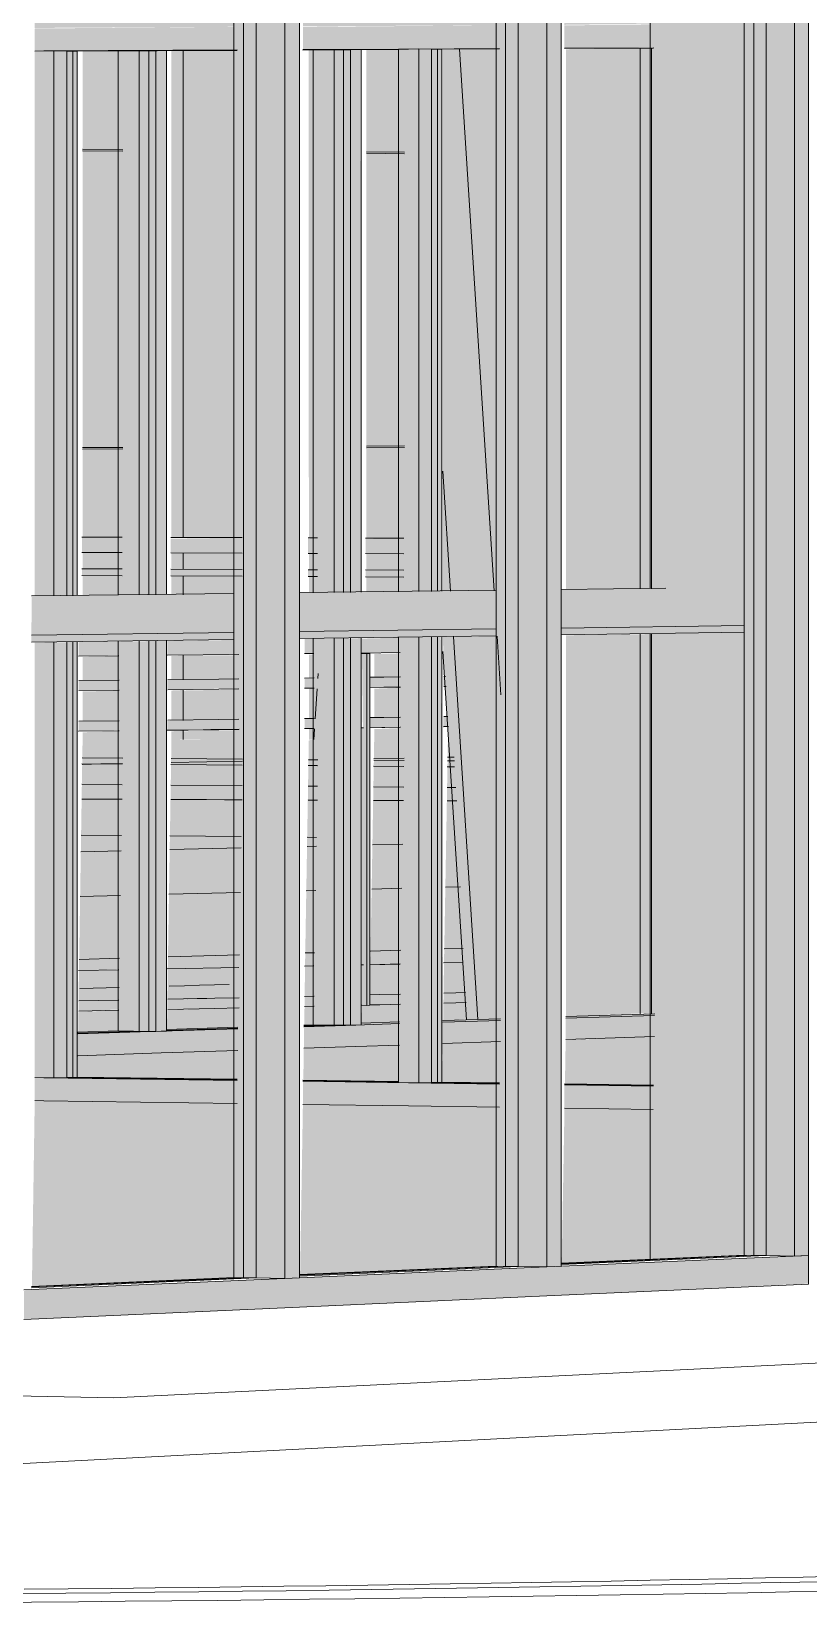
# Model space of a CAD drawing. Header units: inches. Extents: x 30764 to 92544, y -36095 to 66.
# Drawn here: x 92529.046 to 92529.0726, y 65.9568 to 66.0105 of the extents above; entities that cross this region are included whole.
import ezdxf

# ---------------------------------------------------------------- set-up
doc = ezdxf.new("R2010")
doc.units = ezdxf.units.IN
doc.header["$MEASUREMENT"] = 0
doc.linetypes.add('Dash 1_16_', pattern=[0.125, 0.0625, -0.0625])
for name, color, linetype, lineweight in [('A-FLOR', 192, 'Continuous', 13), ('A-FLOR-CLRS', 90, 'Dash 1_16_', 9), ('A-FLOR-HRAL', 11, 'Continuous', 9), ('A-FLOR-OTLN', 90, 'Continuous', 9), ('A-GLAZ-CURT', 52, 'Continuous', 9), ('A-GLAZ-CWMG', 51, 'Continuous', 9), ('A-WALL-PATT', 111, 'Continuous', 13), ('Conc', 7, 'Continuous', 9), ('EOP-PR', 4, 'Continuous', 9), ('L-SITE-WALL', 31, 'Continuous', 13), ('S-BEAM', 12, 'Continuous', 9), ('S-COLS', 52, 'Continuous', 9)]:
    doc.layers.add(name, color=color, linetype=linetype, lineweight=lineweight)

# ---------------------------------------------------------------- blocks, each defined once
blk = doc.blocks.new('FP_62-Looking North East Copy 1')
at = {"layer": 'A-WALL-PATT', "lineweight": 9}
for p, q in [((31213.857389, 66.006768), (31213.856429, 66.006776)), ((31213.857389, 66.006713), (31213.856429, 66.006721)), ((31213.867502, 66.006679), (31213.86636, 66.006689)), ((31213.867502, 66.006625), (31213.86636, 66.006635)), ((31213.869411, 66.006662), (31213.869205, 66.006664)), ((31213.869383, 66.006608), (31213.869205, 66.00661)), ((31213.869383, 65.996208), (31213.869383, 66.006608)), ((31213.873108, 66.006629), (31213.869411, 66.006662)), ((31213.869411, 66.006608), (31213.869411, 65.996209)), ((31213.873108, 66.006575), (31213.869411, 66.006608)), ((31213.8815, 66.006555), (31213.876037, 66.006604)), ((31213.880018, 66.006515), (31213.876037, 66.00655)), ((31213.880018, 66.006515), (31213.880018, 65.996262)), ((31213.8815, 66.006502), (31213.880045, 66.006515)), ((31213.880045, 66.006515), (31213.880045, 65.996262)), ((31213.888306, 66.006495), (31213.886925, 66.006508)), ((31213.888306, 66.006443), (31213.886925, 66.006455)), ((31213.897944, 66.00641), (31213.896636, 66.006422)), ((31213.897944, 66.006358), (31213.896636, 66.00637)), ((31213.857389, 65.996148), (31213.856429, 65.996143)), ((31213.857389, 65.996093), (31213.856429, 65.996088)), ((31213.863951, 65.996127), (31213.863773, 65.996126)), ((31213.864023, 65.996182), (31213.863776, 65.99618)), ((31213.863951, 65.996127), (31213.863951, 65.993318)), ((31213.864023, 65.996127), (31213.863979, 65.996127)), ((31213.863979, 65.993318), (31213.863979, 65.996127)), ((31213.867502, 65.996199), (31213.86636, 65.996193)), ((31213.867502, 65.996145), (31213.86636, 65.996139)), ((31213.869383, 65.996208), (31213.869205, 65.996208)), ((31213.869411, 65.996154), (31213.869205, 65.996153)), ((31213.873108, 65.996227), (31213.869411, 65.996209)), ((31213.873108, 65.996173), (31213.869411, 65.996154)), ((31213.880018, 65.996262), (31213.876037, 65.996242)), ((31213.8815, 65.996216), (31213.876037, 65.996188)), ((31213.8815, 65.996269), (31213.880045, 65.996262)), ((31213.888306, 65.996303), (31213.886925, 65.996297)), ((31213.888306, 65.996251), (31213.886925, 65.996244)), ((31213.897944, 65.996352), (31213.896636, 65.996345)), ((31213.897944, 65.9963), (31213.896636, 65.996293))]:
    blk.add_line(p, q, dxfattribs=at)

msp = doc.modelspace()

# ---------------------------------------------------------------- hatches: boundary and pattern name
at = {"layer": 'A-FLOR-HRAL', "lineweight": 5, "transparency": 33554466}
h = msp.add_hatch(color=256, dxfattribs=at)
h.paths.add_polyline_path([(92529.047766, 65.986921), (92529.049148, 65.986937), (92529.049148, 65.987976), (92529.047766, 65.987949), (92529.047766, 65.986934)], flags=0)
h.paths.add_polyline_path([(92529.047766, 65.988316), (92529.049148, 65.98833), (92529.049148, 65.989157), (92529.047766, 65.989129), (92529.047766, 65.988328)], flags=0)
h = msp.add_hatch(color=256, dxfattribs=at)
h.paths.add_polyline_path([(92529.050809, 65.986954), (92529.051212, 65.986971), (92529.051212, 65.987997), (92529.050809, 65.987979), (92529.050809, 65.986968)], flags=0)
h.paths.add_polyline_path([(92529.055729, 65.987013), (92529.055831, 65.987043), (92529.055831, 65.988048), (92529.055797, 65.988037), (92529.05573, 65.98704)], flags=0)
h.paths.add_polyline_path([(92529.050809, 65.988346), (92529.051212, 65.988361), (92529.051212, 65.989173), (92529.050809, 65.989161), (92529.050809, 65.988358)], flags=0)
h.paths.add_polyline_path([(92529.055821, 65.988399), (92529.055831, 65.988425), (92529.055822, 65.988422)], flags=0)
h = msp.add_hatch(color=256, dxfattribs=at)
h.paths.add_polyline_path([(92529.051212, 65.986959), (92529.053253, 65.987006), (92529.053253, 65.988018), (92529.051212, 65.987979), (92529.051212, 65.986968)], flags=0)
h.paths.add_polyline_path([(92529.055509, 65.98701), (92529.055729, 65.987043), (92529.055796, 65.988047), (92529.055509, 65.988037), (92529.055509, 65.98704)], flags=0)
h.paths.add_polyline_path([(92529.051212, 65.98835), (92529.053253, 65.988392), (92529.053253, 65.989193), (92529.051212, 65.989172), (92529.051212, 65.988358)], flags=0)
h.paths.add_polyline_path([(92529.055509, 65.988396), (92529.055821, 65.988425), (92529.05583, 65.988559), (92529.055829, 65.98922), (92529.055509, 65.989204), (92529.055509, 65.988423)], flags=0)
h = msp.add_hatch(color=256, dxfattribs=at)
h.paths.add_polyline_path([(92529.057748, 65.98704), (92529.058786, 65.98708), (92529.058786, 65.988084), (92529.057748, 65.988043), (92529.057748, 65.98704)], flags=0)
h.paths.add_polyline_path([(92529.060271, 65.987076), (92529.060413, 65.98708), (92529.060348, 65.988105), (92529.060271, 65.988077), (92529.060271, 65.987077)], flags=0)
h.paths.add_polyline_path([(92529.057748, 65.988422), (92529.058786, 65.988458), (92529.058786, 65.989253), (92529.057748, 65.989233), (92529.057748, 65.988422)], flags=0)
h.paths.add_polyline_path([(92529.060271, 65.988454), (92529.060325, 65.988458), (92529.060271, 65.989053), (92529.060271, 65.988456)], flags=0)
for points in [[(92529.047766, 65.986248), (92529.049148, 65.986274), (92529.049148, 65.986581), (92529.047766, 65.986551), (92529.047766, 65.986515)], [(92529.057327, 65.978584), (92529.057432, 65.978586), (92529.057432, 65.986703), (92529.057327, 65.986675), (92529.057327, 65.980343)], [(92529.049135, 65.985459), (92529.049148, 65.986274), (92529.047767, 65.986248), (92529.047754, 65.98547)], [(92529.049124, 65.984757), (92529.049135, 65.985459), (92529.047754, 65.985449), (92529.047743, 65.984769)], [(92529.047644, 65.978395), (92529.049025, 65.978445), (92529.049124, 65.984757), (92529.047743, 65.984769), (92529.047645, 65.978445)]]:
    msp.add_hatch(color=256, dxfattribs=at).paths.add_polyline_path(points, flags=0)
h = msp.add_hatch(color=256, dxfattribs=at)
h.paths.add_polyline_path([(92529.055815, 65.985406), (92529.055831, 65.986398), (92529.055688, 65.986396), (92529.05568, 65.986299), (92529.055509, 65.986274), (92529.055494, 65.985408)], flags=0)
h.paths.add_polyline_path([(92529.053238, 65.985426), (92529.053253, 65.986291), (92529.050809, 65.986305), (92529.050795, 65.985446), (92529.052008, 65.985436)], flags=0)
h = msp.add_hatch(color=256, dxfattribs=at)
h.paths.add_polyline_path([(92529.050809, 65.986305), (92529.051212, 65.986312), (92529.051212, 65.986605), (92529.050809, 65.986585)], flags=0)
h.paths.add_polyline_path([(92529.055688, 65.986396), (92529.055831, 65.986398), (92529.055831, 65.986662), (92529.055705, 65.986657), (92529.055701, 65.986596)], flags=0)
h = msp.add_hatch(color=256, dxfattribs=at)
h.paths.add_polyline_path([(92529.053253, 65.986291), (92529.053253, 65.986629), (92529.051212, 65.986585), (92529.051212, 65.986312), (92529.052022, 65.9863)], flags=0)
h.paths.add_polyline_path([(92529.055509, 65.986296), (92529.05568, 65.986299), (92529.055704, 65.98666), (92529.055509, 65.986657), (92529.055509, 65.986392)], flags=0)
h = msp.add_hatch(color=256, dxfattribs=at)
h.paths.add_polyline_path([(92529.060503, 65.985368), (92529.060451, 65.986484), (92529.060271, 65.986481), (92529.060252, 65.98537)], flags=0)
h.paths.add_polyline_path([(92529.058767, 65.985382), (92529.058786, 65.986453), (92529.057748, 65.986434), (92529.057731, 65.98539)], flags=0)
h = msp.add_hatch(color=256, dxfattribs=at)
h.paths.add_polyline_path([(92529.057748, 65.986434), (92529.058786, 65.986453), (92529.058786, 65.986703), (92529.057748, 65.986657)], flags=0)
h.paths.add_polyline_path([(92529.060271, 65.986481), (92529.060451, 65.986484), (92529.060435, 65.986727), (92529.060271, 65.986694), (92529.060271, 65.986685)], flags=0)
h = msp.add_hatch(color=256, dxfattribs=at)
h.paths.add_polyline_path([(92529.055803, 65.984701), (92529.055815, 65.985406), (92529.055494, 65.985397), (92529.055482, 65.984704)], flags=0)
h.paths.add_polyline_path([(92529.053227, 65.984723), (92529.053238, 65.985426), (92529.050795, 65.985446), (92529.050784, 65.984743), (92529.051997, 65.984733)], flags=0)
h = msp.add_hatch(color=256, dxfattribs=at)
h.paths.add_polyline_path([(92529.060536, 65.984661), (92529.060503, 65.985368), (92529.060251, 65.985344), (92529.06024, 65.984664)], flags=0)
h.paths.add_polyline_path([(92529.058755, 65.984676), (92529.058767, 65.985382), (92529.057731, 65.98539), (92529.057718, 65.984685)], flags=0)
h = msp.add_hatch(color=256, dxfattribs=at)
h.paths.add_polyline_path([(92529.050683, 65.978446), (92529.053125, 65.978496), (92529.053227, 65.984723), (92529.050784, 65.984743), (92529.050713, 65.980335)], flags=0)
h.paths.add_polyline_path([(92529.055379, 65.978541), (92529.055699, 65.978548), (92529.055803, 65.984701), (92529.055482, 65.984704), (92529.055409, 65.980335)], flags=0)
h = msp.add_hatch(color=256, dxfattribs=at)
h.paths.add_polyline_path([(92529.057614, 65.978587), (92529.05865, 65.978613), (92529.058755, 65.984676), (92529.057718, 65.984685), (92529.057644, 65.980335)], flags=0)
h.paths.add_polyline_path([(92529.060134, 65.978649), (92529.060814, 65.978666), (92529.060536, 65.984661), (92529.06024, 65.984664), (92529.060164, 65.980335)], flags=0)
at = {"layer": 'A-GLAZ-CURT', "lineweight": 5, "transparency": 33554458}
h = msp.add_hatch(color=256, dxfattribs=at)
h.paths.add_polyline_path([(92529.046019, 65.989631), (92529.052943, 65.989728), (92529.052946, 65.991304), (92529.046022, 65.991221), (92529.046018, 65.98987)], flags=0)
h.paths.add_polyline_path([(92529.04613, 66.010662), (92529.053055, 66.010702), (92529.052942, 66.015054), (92529.046018, 66.015196), (92529.04613, 66.011423)], flags=0)
for points in [[(92529.046018, 65.967534), (92529.053707, 65.967871), (92529.053707, 66.01506), (92529.052942, 66.015054), (92529.053055, 66.010701), (92529.04613, 66.010643), (92529.04613, 65.991212), (92529.047233, 65.991229), (92529.047233, 66.009869), (92529.052942, 66.00989), (92529.052942, 65.974682), (92529.047233, 65.974736), (92529.047233, 65.989635), (92529.04613, 65.989619), (92529.04613, 65.97394), (92529.053055, 65.973841), (92529.052942, 65.967885), (92529.046018, 65.967581)], [(92529.055193, 65.967937), (92529.062677, 65.968265), (92529.062677, 66.014876), (92529.061918, 66.01487), (92529.06203, 66.010754), (92529.055306, 66.010696), (92529.055307, 66.009913), (92529.058573, 66.00993), (92529.058573, 65.991361), (92529.059711, 65.991374), (92529.059711, 66.009936), (92529.061918, 66.009939), (92529.061918, 65.974555), (92529.059711, 65.974563), (92529.059711, 65.989811), (92529.058573, 65.989795), (92529.058573, 65.974579), (92529.055306, 65.974602), (92529.055306, 65.973809), (92529.06203, 65.973712), (92529.061918, 65.968278), (92529.055194, 65.967983)], [(92529.047628, 65.977008), (92529.049008, 65.97706), (92529.049024, 65.978418), (92529.047644, 65.978395), (92529.047628, 65.977186)], [(92529.057597, 65.977216), (92529.058633, 65.977241), (92529.05865, 65.978613), (92529.057614, 65.978583), (92529.057597, 65.977259)], [(92529.060116, 65.977279), (92529.060883, 65.977299), (92529.060814, 65.978666), (92529.060134, 65.978649), (92529.060116, 65.977335)], [(92529.047617, 65.976278), (92529.048997, 65.976328), (92529.049008, 65.977033), (92529.047628, 65.97698), (92529.047617, 65.976311)], [(92529.046034, 65.967576), (92529.052959, 65.967891), (92529.053055, 65.973841), (92529.04613, 65.973936), (92529.046038, 65.96786)], [(92529.05521, 65.967979), (92529.061935, 65.968284), (92529.06203, 65.973712), (92529.055306, 65.973809), (92529.055215, 65.968254)], [(92529.064162, 65.968371), (92529.067202, 65.968504), (92529.067296, 65.973637), (92529.064257, 65.97368), (92529.064167, 65.968637)]]:
    msp.add_hatch(color=256, dxfattribs=at).paths.add_polyline_path(points, flags=0)
h = msp.add_hatch(color=256, dxfattribs=at)
h.paths.add_polyline_path([(92529.055194, 65.98976), (92529.061918, 65.989854), (92529.061922, 65.99141), (92529.055197, 65.99133), (92529.055194, 65.989996)], flags=0)
h.paths.add_polyline_path([(92529.055306, 66.010716), (92529.06203, 66.010755), (92529.061918, 66.01487), (92529.055194, 66.015008), (92529.055306, 66.01128)], flags=0)
h = msp.add_hatch(color=256, dxfattribs=at)
h.paths.add_polyline_path([(92529.064145, 65.989885), (92529.070407, 65.989973), (92529.070408, 65.991464), (92529.067537, 65.991477), (92529.064148, 65.991437), (92529.064144, 65.990118)], flags=0)
h.paths.add_polyline_path([(92529.064257, 66.010768), (92529.067296, 66.010811), (92529.067296, 66.01359), (92529.067703, 66.013568), (92529.067733, 66.013609), (92529.067694, 66.013646), (92529.070407, 66.013594), (92529.070407, 66.014695), (92529.064144, 66.014824), (92529.064257, 66.010811)], flags=0)
h = msp.add_hatch(color=256, dxfattribs=at)
h.paths.add_polyline_path([(92529.064144, 65.968329), (92529.071161, 65.968642), (92529.071161, 66.014701), (92529.070407, 66.014695), (92529.070407, 65.96865), (92529.064144, 65.968376)], flags=0)
h.paths.add_polyline_path([(92529.067296, 65.973637), (92529.067297, 65.974457), (92529.064257, 65.974478), (92529.064257, 65.97368)], flags=0)
h.paths.add_polyline_path([(92529.064257, 66.009961), (92529.067296, 66.009999), (92529.067296, 66.010785), (92529.064257, 66.010749), (92529.064257, 66.00997)], flags=0)
h = msp.add_hatch(color=256, dxfattribs=at)
h.paths.add_polyline_path([(92529.067189, 65.968508), (92529.070408, 65.968671), (92529.070408, 65.989973), (92529.067189, 65.989927), (92529.067189, 65.968642)], flags=0)
h.paths.add_polyline_path([(92529.070408, 65.991464), (92529.070408, 66.013594), (92529.067694, 66.013646), (92529.067733, 66.013609), (92529.067703, 66.013568), (92529.067189, 66.013577), (92529.067189, 66.010776), (92529.067296, 66.010785), (92529.067189, 65.991473), (92529.069215, 65.991469)], flags=0)
h = msp.add_hatch(color=256, dxfattribs=at)
h.paths.add_polyline_path([(92529.060903, 65.976707), (92529.062076, 65.976755), (92529.062076, 65.98984), (92529.060099, 65.989812), (92529.060115, 65.98907), (92529.060901, 65.976739)], flags=0)
h.paths.add_polyline_path([(92529.064304, 65.976816), (92529.067343, 65.976947), (92529.067343, 65.989914), (92529.064304, 65.989871), (92529.064304, 65.976946)], flags=0)
h.paths.add_polyline_path([(92529.060099, 65.991375), (92529.062076, 65.991399), (92529.062076, 66.009946), (92529.0601, 66.009934), (92529.060099, 65.992857)], flags=0)
h.paths.add_polyline_path([(92529.064304, 65.991425), (92529.067343, 65.991462), (92529.067343, 66.009975), (92529.064304, 66.009934), (92529.064304, 65.992857)], flags=0)
h = msp.add_hatch(color=256, dxfattribs=at)
h.paths.add_polyline_path([(92529.058574, 65.974578), (92529.058574, 65.974595), (92529.057882, 65.974588)], flags=0)
h.paths.add_polyline_path([(92529.053055, 65.974655), (92529.053055, 65.974672), (92529.047581, 65.974748), (92529.047605, 65.975479), (92529.053084, 65.975661), (92529.053084, 65.97641), (92529.050643, 65.976331), (92529.050643, 65.98968), (92529.05003, 65.989671), (92529.05003, 65.976311), (92529.047581, 65.976239), (92529.047581, 65.98964), (92529.047233, 65.989635), (92529.047233, 65.974736), (92529.051827, 65.974672)], flags=0)
h.paths.add_polyline_path([(92529.055338, 65.975736), (92529.058609, 65.975845), (92529.05861, 65.976634), (92529.057304, 65.976592), (92529.057303, 65.989774), (92529.056698, 65.989765), (92529.056698, 65.976526), (92529.055338, 65.976471), (92529.055338, 65.976323)], flags=0)
h.paths.add_polyline_path([(92529.047233, 65.991225), (92529.047581, 65.991229), (92529.047581, 66.009864), (92529.05003, 66.009865), (92529.05003, 65.991256), (92529.050643, 65.991263), (92529.050617, 66.009881), (92529.047233, 66.009869), (92529.047233, 65.991228)], flags=0)
h.paths.add_polyline_path([(92529.056698, 65.991335), (92529.057303, 65.991342), (92529.05727, 66.009917), (92529.056665, 66.009913), (92529.056698, 65.991451)], flags=0)
h = msp.add_hatch(color=256, dxfattribs=at)
h.paths.add_polyline_path([(92529.047605, 65.976233), (92529.05003, 65.976314), (92529.05003, 65.989671), (92529.048985, 65.989657), (92529.048985, 65.976325), (92529.047606, 65.97628)], flags=0)
h.paths.add_polyline_path([(92529.048985, 65.991244), (92529.05003, 65.991256), (92529.05003, 66.00988), (92529.048985, 66.009865), (92529.048985, 65.991452)], flags=0)
h = msp.add_hatch(color=256, dxfattribs=at)
h.paths.add_polyline_path([(92529.047766, 65.991213), (92529.049148, 65.99123), (92529.049148, 65.991907), (92529.047766, 65.991913), (92529.047766, 65.991438)], flags=0)
h.paths.add_polyline_path([(92529.049148, 65.992143), (92529.049148, 65.992703), (92529.047766, 65.992704), (92529.047766, 65.992149)], flags=0)
h.paths.add_polyline_path([(92529.049148, 65.993226), (92529.049148, 66.00989), (92529.047766, 66.00988), (92529.047766, 65.993232), (92529.048903, 65.993228)], flags=0)
h = msp.add_hatch(color=256, dxfattribs=at)
h.paths.add_polyline_path([(92529.050643, 65.976331), (92529.053084, 65.97641), (92529.053085, 65.976457), (92529.050644, 65.976378)], flags=0)
h.paths.add_polyline_path([(92529.055338, 65.976482), (92529.056698, 65.976529), (92529.056698, 65.989765), (92529.055659, 65.98975), (92529.055659, 65.976539), (92529.055339, 65.976529)], flags=0)
h.paths.add_polyline_path([(92529.055659, 65.991323), (92529.056698, 65.991335), (92529.056698, 66.009916), (92529.055659, 66.009911), (92529.055659, 65.991451)], flags=0)
h = msp.add_hatch(color=256, dxfattribs=at)
h.paths.add_polyline_path([(92529.050809, 65.991249), (92529.051212, 65.991254), (92529.051212, 65.991897), (92529.050809, 65.991899), (92529.050809, 65.991438)], flags=0)
h.paths.add_polyline_path([(92529.051212, 65.992134), (92529.051212, 65.992697), (92529.050809, 65.992695), (92529.050809, 65.992136)], flags=0)
h.paths.add_polyline_path([(92529.051212, 65.993214), (92529.051212, 66.009901), (92529.050809, 66.00988), (92529.050809, 65.993218), (92529.051209, 65.993214)], flags=0)
h = msp.add_hatch(color=256, dxfattribs=at)
h.paths.add_polyline_path([(92529.051212, 65.991254), (92529.053253, 65.991279), (92529.053253, 65.991888), (92529.051212, 65.991897), (92529.051212, 65.991438)], flags=0)
h.paths.add_polyline_path([(92529.055509, 65.991305), (92529.055829, 65.991309), (92529.055829, 65.991877), (92529.055509, 65.991878), (92529.055509, 65.991438)], flags=0)
h.paths.add_polyline_path([(92529.055829, 65.992114), (92529.055829, 65.992673), (92529.055509, 65.992669), (92529.055509, 65.992116)], flags=0)
h.paths.add_polyline_path([(92529.053253, 65.992125), (92529.053246, 65.992685), (92529.051212, 65.992689), (92529.051212, 65.992134), (92529.052022, 65.992131)], flags=0)
h.paths.add_polyline_path([(92529.055829, 65.993202), (92529.055829, 66.009926), (92529.055508, 66.009924), (92529.055509, 65.993203), (92529.055794, 65.993202)], flags=0)
h.paths.add_polyline_path([(92529.05251, 65.993208), (92529.053253, 65.993211), (92529.053253, 66.009912), (92529.051212, 66.00988), (92529.051212, 65.993214), (92529.0523, 65.993211)], flags=0)
h = msp.add_hatch(color=256, dxfattribs=at)
h.paths.add_polyline_path([(92529.057478, 65.991329), (92529.058786, 65.991344), (92529.058786, 65.991864), (92529.057478, 65.991869), (92529.057478, 65.991438)], flags=0)
h.paths.add_polyline_path([(92529.058786, 65.992101), (92529.058786, 65.992664), (92529.057478, 65.992663), (92529.057478, 65.992107)], flags=0)
h.paths.add_polyline_path([(92529.058786, 65.993189), (92529.058786, 66.009942), (92529.057478, 66.009935), (92529.057478, 65.993196), (92529.058645, 65.99319)], flags=0)
h = msp.add_hatch(color=256, dxfattribs=at)
h.paths.add_polyline_path([(92529.067297, 65.974457), (92529.067297, 65.974474), (92529.067191, 65.974459)], flags=0)
h.paths.add_polyline_path([(92529.062031, 65.97453), (92529.062031, 65.974547), (92529.060056, 65.974575), (92529.060093, 65.975894), (92529.06207, 65.97596), (92529.062071, 65.976745), (92529.060094, 65.976682), (92529.060025, 65.989816), (92529.059711, 65.989811), (92529.059711, 65.974563), (92529.060576, 65.974551)], flags=0)
h.paths.add_polyline_path([(92529.064299, 65.976034), (92529.067342, 65.976135), (92529.067343, 65.976915), (92529.0643, 65.976817), (92529.064299, 65.976245)], flags=0)
h.paths.add_polyline_path([(92529.059711, 65.991374), (92529.060056, 65.991378), (92529.060056, 66.009932), (92529.059711, 66.009936), (92529.059711, 65.991454)], flags=0)
h = msp.add_hatch(color=256, dxfattribs=at)
h.paths.add_polyline_path([(92529.047628, 65.986585), (92529.049008, 65.986615), (92529.049008, 65.986953), (92529.047628, 65.986919), (92529.047628, 65.986586)], flags=0)
h.paths.add_polyline_path([(92529.047628, 65.987979), (92529.049008, 65.987992), (92529.049008, 65.988345), (92529.047628, 65.988314), (92529.047628, 65.988054)], flags=0)
h.paths.add_polyline_path([(92529.047628, 65.989162), (92529.049008, 65.989185), (92529.049008, 65.989654), (92529.047628, 65.989635), (92529.047628, 65.989165)], flags=0)
h.paths.add_polyline_path([(92529.049124, 65.991909), (92529.049124, 65.992145), (92529.047743, 65.992149), (92529.047743, 65.991915)], flags=0)
h.paths.add_polyline_path([(92529.049124, 65.992704), (92529.049124, 65.993228), (92529.047743, 65.993208), (92529.047743, 65.992707), (92529.049061, 65.992705)], flags=0)
h = msp.add_hatch(color=256, dxfattribs=at)
h.paths.add_polyline_path([(92529.050666, 65.986619), (92529.053108, 65.986649), (92529.053108, 65.987), (92529.050666, 65.986952), (92529.050666, 65.986703)], flags=0)
h.paths.add_polyline_path([(92529.055362, 65.986676), (92529.055682, 65.986703), (92529.055682, 65.987032), (92529.055362, 65.987017), (92529.055362, 65.986677)], flags=0)
h.paths.add_polyline_path([(92529.050666, 65.988009), (92529.053108, 65.988053), (92529.053108, 65.988387), (92529.050666, 65.988344), (92529.050666, 65.988054)], flags=0)
h.paths.add_polyline_path([(92529.055362, 65.98806), (92529.055682, 65.988064), (92529.055671, 65.988415), (92529.055362, 65.988402)], flags=0)
h.paths.add_polyline_path([(92529.050666, 65.989184), (92529.053108, 65.989231), (92529.053107, 65.989712), (92529.050666, 65.989678), (92529.050666, 65.989187)], flags=0)
h.paths.add_polyline_path([(92529.055362, 65.989231), (92529.055682, 65.989261), (92529.055682, 65.989748), (92529.055362, 65.989744), (92529.055362, 65.98925)], flags=0)
h.paths.add_polyline_path([(92529.055803, 65.991879), (92529.055803, 65.992116), (92529.055482, 65.992116), (92529.055482, 65.99188)], flags=0)
h.paths.add_polyline_path([(92529.053227, 65.99189), (92529.053227, 65.992127), (92529.050784, 65.992136), (92529.050784, 65.991901), (92529.051997, 65.991896)], flags=0)
h.paths.add_polyline_path([(92529.055803, 65.992674), (92529.055803, 65.993204), (92529.055482, 65.993179), (92529.055482, 65.992676), (92529.055666, 65.992675)], flags=0)
h.paths.add_polyline_path([(92529.053227, 65.992686), (92529.05322, 65.993212), (92529.050784, 65.993176), (92529.050784, 65.992698), (92529.05322, 65.992686)], flags=0)
h = msp.add_hatch(color=256, dxfattribs=at)
h.paths.add_polyline_path([(92529.057493, 65.977202), (92529.057596, 65.977204), (92529.057597, 65.986706), (92529.058632, 65.986721), (92529.058633, 65.987072), (92529.057597, 65.987057), (92529.057597, 65.988087), (92529.058632, 65.9881), (92529.058633, 65.988451), (92529.057597, 65.988438), (92529.057596, 65.989248), (92529.057327, 65.989248), (92529.057359, 65.986703), (92529.057432, 65.986675), (92529.057432, 65.978586), (92529.057327, 65.978584), (92529.057327, 65.977205)], flags=0)
h.paths.add_polyline_path([(92529.057327, 65.989255), (92529.058632, 65.989289), (92529.058632, 65.98979), (92529.057327, 65.989756), (92529.057327, 65.989263)], flags=0)
h.paths.add_polyline_path([(92529.058755, 65.991866), (92529.058755, 65.992103), (92529.057449, 65.992107), (92529.057449, 65.991872)], flags=0)
h.paths.add_polyline_path([(92529.058212, 65.992665), (92529.058755, 65.992691), (92529.058755, 65.993191), (92529.057448, 65.993168), (92529.057449, 65.992668), (92529.058038, 65.992665)], flags=0)
h = msp.add_hatch(color=256, dxfattribs=at)
h.paths.add_polyline_path([(92529.060116, 65.986743), (92529.06028, 65.986746), (92529.060233, 65.987095), (92529.060116, 65.987087), (92529.060116, 65.986744)], flags=0)
h.paths.add_polyline_path([(92529.060116, 65.98812), (92529.060192, 65.988121), (92529.06017, 65.988471), (92529.060116, 65.988464), (92529.060116, 65.988389)], flags=0)
h = msp.add_hatch(color=256, dxfattribs=at)
h.paths.add_polyline_path([(92529.050666, 65.977066), (92529.053108, 65.977115), (92529.053125, 65.978496), (92529.050683, 65.978441), (92529.050666, 65.977189)], flags=0)
h.paths.add_polyline_path([(92529.055362, 65.977164), (92529.055682, 65.977189), (92529.055699, 65.978548), (92529.055379, 65.978541), (92529.055362, 65.977189)], flags=0)
h = msp.add_hatch(color=256, dxfattribs=at)
h.paths.add_polyline_path([(92529.058588, 65.974592), (92529.058609, 65.975845), (92529.055338, 65.975736), (92529.05532, 65.974638), (92529.057896, 65.974602)], flags=0)
h.paths.add_polyline_path([(92529.053068, 65.974669), (92529.053084, 65.975661), (92529.047605, 65.975479), (92529.047593, 65.974745), (92529.05184, 65.974686)], flags=0)
h.paths.add_polyline_path([(92529.057316, 65.97659), (92529.058622, 65.976632), (92529.058633, 65.977241), (92529.057326, 65.977189), (92529.057319, 65.976737)], flags=0)
h = msp.add_hatch(color=256, dxfattribs=at)
h.paths.add_polyline_path([(92529.050655, 65.976375), (92529.053097, 65.976454), (92529.053108, 65.977115), (92529.050666, 65.977038), (92529.050658, 65.976526)], flags=0)
h.paths.add_polyline_path([(92529.055351, 65.976526), (92529.055672, 65.976543), (92529.055682, 65.977171), (92529.055362, 65.97716), (92529.055352, 65.976543)], flags=0)
h = msp.add_hatch(color=256, dxfattribs=at)
h.paths.add_polyline_path([(92529.067312, 65.974471), (92529.067342, 65.976135), (92529.064298, 65.976013), (92529.064272, 65.974513), (92529.067206, 65.974473)], flags=0)
h.paths.add_polyline_path([(92529.062045, 65.974544), (92529.06207, 65.97596), (92529.060093, 65.975894), (92529.06007, 65.974572), (92529.061711, 65.974549)], flags=0)
h.paths.add_polyline_path([(92529.060106, 65.976679), (92529.060909, 65.976737), (92529.060883, 65.977299), (92529.060116, 65.977278), (92529.060107, 65.976737)], flags=0)
at = {"layer": 'A-GLAZ-CWMG', "lineweight": 5}
for points in [[(92529.054691, 65.967854), (92529.054691, 66.015068), (92529.053707, 66.01506), (92529.053707, 65.967871), (92529.054208, 65.967862)], [(92529.054691, 65.967854), (92529.055192, 65.967893), (92529.055192, 66.015058), (92529.054691, 66.01504), (92529.054691, 65.967894)], [(92529.063653, 65.968248), (92529.063653, 66.014884), (92529.062677, 66.014876), (92529.062677, 65.968265), (92529.063166, 65.968257)], [(92529.063653, 65.968248), (92529.064142, 65.968287), (92529.064142, 66.014874), (92529.063653, 66.014855), (92529.063653, 65.968287)], [(92529.07213, 65.968621), (92529.072608, 65.968642), (92529.072608, 66.015189), (92529.07213, 66.015185), (92529.07213, 65.972231)], [(92529.07213, 65.968621), (92529.07213, 66.014709), (92529.071161, 66.014695), (92529.071161, 65.968642), (92529.072021, 65.968623)], [(92529.063898, 65.967267), (92529.072608, 65.967676), (92529.072608, 65.968642), (92529.063898, 65.968248), (92529.063898, 65.96727)], [(92529.054942, 65.966861), (92529.063898, 65.96727), (92529.063898, 65.968259), (92529.054942, 65.967854), (92529.054942, 65.966864)], [(92529.04576, 65.966444), (92529.054942, 65.966864), (92529.054942, 65.967865), (92529.04576, 65.96745), (92529.04576, 65.966448)]]:
    msp.add_hatch(color=256, dxfattribs=at).paths.add_polyline_path(points, flags=0)

# ---------------------------------------------------------------- linework, layer by layer
at = {"layer": 'A-FLOR'}
for p, q in [((92529.049124, 65.984757), (92529.047743, 65.984769)), ((92529.053227, 65.984723), (92529.050784, 65.984743)), ((92529.055803, 65.984701), (92529.055482, 65.984704)), ((92529.058755, 65.984676), (92529.057718, 65.984685)), ((92529.060536, 65.984661), (92529.06024, 65.984664)), ((92529.047643, 65.977356), (92529.049012, 65.977381)), ((92529.050682, 65.977413), (92529.052294, 65.977445)), ((92529.052294, 65.977445), (92529.053121, 65.977462)), ((92529.055366, 65.97751), (92529.055692, 65.977517)), ((92529.055692, 65.977171), (92529.055366, 65.977164)), ((92529.06054, 65.977289), (92529.060126, 65.977279)), ((92529.060891, 65.977299), (92529.06054, 65.977289)), ((92529.049012, 65.977033), (92529.047643, 65.977008)), ((92529.052294, 65.977098), (92529.050682, 65.977065)), ((92529.053121, 65.977115), (92529.052294, 65.977098))]:
    msp.add_line(p, q, dxfattribs=at)
for points in [[(92529.057604, 65.977561, 0), (92529.05794, 65.977569, 0), (92529.058646, 65.977586, 0)], [(92529.058646, 65.977241, 0), (92529.05794, 65.977224, 0), (92529.057604, 65.977216, 0)], [(92529.060126, 65.977623, 0), (92529.06054, 65.977633, 0), (92529.060869, 65.977642, 0)]]:
    msp.add_polyline3d(points, dxfattribs=at)
at = {"layer": 'A-FLOR-CLRS', "linetype": 'Continuous'}
for p, q in [((92529.048394, 65.985465), (92529.047754, 65.985452)), ((92529.049136, 65.98548), (92529.048394, 65.985465)), ((92529.053241, 65.985561), (92529.050796, 65.985512)), ((92529.055818, 65.985611), (92529.055498, 65.985605)), ((92529.058772, 65.98567), (92529.057735, 65.985649)), ((92529.060487, 65.985703), (92529.060258, 65.985699)), ((92529.047743, 65.984769), (92529.049124, 65.984757)), ((92529.050784, 65.984743), (92529.053227, 65.984723)), ((92529.055482, 65.984704), (92529.055803, 65.984701)), ((92529.057718, 65.984685), (92529.058755, 65.984676)), ((92529.06024, 65.984664), (92529.060536, 65.984661))]:
    msp.add_line(p, q, dxfattribs=at)
at = {"layer": 'A-FLOR-HRAL'}
for p, q in [((92529.047743, 65.993234), (92529.049124, 65.993229)), ((92529.050784, 65.993222), (92529.053227, 65.993213)), ((92529.055482, 65.993205), (92529.055803, 65.993204)), ((92529.057448, 65.993198), (92529.058755, 65.993193)), ((92529.049124, 65.992701), (92529.047743, 65.992707)), ((92529.053227, 65.992685), (92529.050784, 65.992694)), ((92529.055803, 65.992674), (92529.055482, 65.992675)), ((92529.058755, 65.992662), (92529.057448, 65.992668)), ((92529.047743, 65.992149), (92529.049124, 65.992143)), ((92529.049124, 65.991909), (92529.047743, 65.991915)), ((92529.050784, 65.992136), (92529.053227, 65.992125)), ((92529.053227, 65.99189), (92529.050784, 65.991901)), ((92529.055482, 65.992116), (92529.055803, 65.992114)), ((92529.055803, 65.991879), (92529.055482, 65.99188)), ((92529.057449, 65.992107), (92529.058755, 65.992102)), ((92529.058755, 65.991866), (92529.057449, 65.991872)), ((92529.047628, 65.989158), (92529.049008, 65.989173)), ((92529.050666, 65.989191), (92529.053108, 65.989218)), ((92529.055362, 65.989243), (92529.055682, 65.989246)), ((92529.057327, 65.989264), (92529.058633, 65.989279)), ((92529.057493, 65.989247), (92529.057327, 65.989248)), ((92529.057596, 65.989248), (92529.057493, 65.989247)), ((92529.057493, 65.977202), (92529.057493, 65.989247)), ((92529.057596, 65.989248), (92529.057596, 65.977204)), ((92529.060128, 65.988464), (92529.060181, 65.988465)), ((92529.047643, 65.988327), (92529.049014, 65.98834)), ((92529.047643, 65.987979), (92529.049014, 65.987992)), ((92529.055363, 65.988406), (92529.055689, 65.98841)), ((92529.055363, 65.98806), (92529.055689, 65.988064)), ((92529.057606, 65.988087), (92529.05808, 65.988093)), ((92529.05808, 65.988093), (92529.058644, 65.9881)), ((92529.060128, 65.98812), (92529.060203, 65.988121)), ((92529.047643, 65.986933), (92529.049014, 65.986948)), ((92529.055363, 65.987022), (92529.055689, 65.987026)), ((92529.058647, 65.987072), (92529.0578, 65.98706)), ((92529.060262, 65.987095), (92529.060123, 65.987093)), ((92529.060128, 65.987087), (92529.060268, 65.987089)), ((92529.047628, 65.986587), (92529.049008, 65.986602)), ((92529.047643, 65.986591), (92529.04901, 65.986605)), ((92529.047643, 65.986585), (92529.049014, 65.9866)), ((92529.050666, 65.986619), (92529.053108, 65.98665)), ((92529.05136, 65.986627), (92529.050666, 65.986618)), ((92529.050682, 65.986619), (92529.051375, 65.986627)), ((92529.052161, 65.986642), (92529.053122, 65.986653)), ((92529.055362, 65.986678), (92529.055682, 65.986682)), ((92529.055363, 65.986676), (92529.055689, 65.98668)), ((92529.057382, 65.986702), (92529.057327, 65.986701)), ((92529.05801, 65.986712), (92529.057596, 65.986705)), ((92529.057597, 65.986707), (92529.058633, 65.986723)), ((92529.057606, 65.986706), (92529.058012, 65.986712)), ((92529.060116, 65.986746), (92529.06028, 65.986748)), ((92529.060128, 65.986742), (92529.060289, 65.986745)), ((92529.049124, 65.985461), (92529.047744, 65.985472)), ((92529.047743, 65.985472), (92529.049124, 65.985461)), ((92529.053227, 65.985429), (92529.050784, 65.985448)), ((92529.050784, 65.985447), (92529.053227, 65.985428)), ((92529.055803, 65.985408), (92529.055482, 65.985411)), ((92529.055482, 65.98541), (92529.055803, 65.985407)), ((92529.058755, 65.985384), (92529.057718, 65.985393)), ((92529.057718, 65.985392), (92529.058755, 65.985384)), ((92529.06049, 65.985371), (92529.06024, 65.985373)), ((92529.06024, 65.985372), (92529.06049, 65.98537)), ((92529.049008, 65.978423), (92529.047628, 65.9784)), ((92529.047628, 65.978398), (92529.049008, 65.978421)), ((92529.053108, 65.978501), (92529.050666, 65.978452)), ((92529.050666, 65.97845), (92529.053108, 65.978499)), ((92529.055682, 65.978553), (92529.055362, 65.978547)), ((92529.055362, 65.978545), (92529.055682, 65.978551)), ((92529.057327, 65.978584), (92529.057382, 65.978585)), ((92529.057596, 65.97859), (92529.058632, 65.978616)), ((92529.058633, 65.978619), (92529.057597, 65.978593)), ((92529.060795, 65.978672), (92529.060116, 65.978655)), ((92529.060116, 65.978653), (92529.060795, 65.978669)), ((92529.057327, 65.977205), (92529.057493, 65.977202)), ((92529.057493, 65.977202), (92529.057596, 65.977204))]:
    msp.add_line(p, q, dxfattribs=at)
for points in [[(92529.050682, 65.988356, 0), (92529.052427, 65.988374, 0), (92529.053119, 65.988381, 0)], [(92529.050682, 65.988009, 0), (92529.052427, 65.988027, 0), (92529.053119, 65.988035, 0)], [(92529.057606, 65.988432, 0), (92529.05808, 65.988438, 0), (92529.058644, 65.988445, 0)], [(92529.050682, 65.986966, 0), (92529.052427, 65.986986, 0), (92529.053119, 65.986994, 0)], [(92529.057606, 65.987051, 0), (92529.05808, 65.987058, 0), (92529.058644, 65.987066, 0)], [(92529.051375, 65.986627, 0), (92529.052427, 65.986639, 0), (92529.053119, 65.986647, 0)], [(92529.058012, 65.986712, 0), (92529.05808, 65.986713, 0), (92529.058644, 65.986721, 0)]]:
    msp.add_polyline3d(points, dxfattribs=at)
at = {"layer": 'A-FLOR-OTLN'}
for p, q in [((92529.049139, 65.985664), (92529.047758, 65.985675)), ((92529.053242, 65.985632), (92529.050798, 65.985651)), ((92529.055818, 65.985612), (92529.055498, 65.985614)), ((92529.058771, 65.985588), (92529.057734, 65.985596)), ((92529.060493, 65.985575), (92529.060255, 65.985577)), ((92529.047716, 65.98303), (92529.049097, 65.983017)), ((92529.050748, 65.982532), (92529.053192, 65.98259)), ((92529.050756, 65.983001), (92529.053198, 65.982978)), ((92529.055448, 65.982644), (92529.055768, 65.982651)), ((92529.055453, 65.982957), (92529.055773, 65.982954)), ((92529.057684, 65.982697), (92529.058721, 65.982721)), ((92529.047708, 65.98246), (92529.049089, 65.982492)), ((92529.047684, 65.980926), (92529.049064, 65.980962)), ((92529.050724, 65.981005), (92529.053167, 65.981068)), ((92529.055422, 65.981126), (92529.055743, 65.981135)), ((92529.057659, 65.981184), (92529.058695, 65.981211)), ((92529.06018, 65.981249), (92529.060693, 65.981263)), ((92529.04903, 65.978812), (92529.04765, 65.978773)), ((92529.053132, 65.97893), (92529.05069, 65.97886)), ((92529.055707, 65.979004), (92529.055387, 65.978995)), ((92529.058659, 65.979089), (92529.057622, 65.97906)), ((92529.060791, 65.979151), (92529.060143, 65.979132))]:
    msp.add_line(p, q, dxfattribs=at)
for points in [[(92529.047741, 65.98426, 0), (92529.04843, 65.984258, 0), (92529.049118, 65.984256, 0)], [(92529.050787, 65.98425, 0), (92529.051398, 65.984248, 0), (92529.052009, 65.984245, 0), (92529.052618, 65.984243, 0), (92529.053226, 65.98424, 0)], [(92529.055488, 65.98423, 0), (92529.055649, 65.98423, 0), (92529.05581, 65.984229, 0)], [(92529.057725, 65.984219, 0), (92529.05824, 65.984216, 0), (92529.058753, 65.984213, 0)], [(92529.060246, 65.984205, 0), (92529.060411, 65.984204, 0), (92529.060575, 65.984203, 0)], [(92529.047676, 65.97778, 0), (92529.04813, 65.977791, 0), (92529.048579, 65.977803, 0), (92529.049023, 65.977814, 0)], [(92529.050727, 65.97786, 0), (92529.051253, 65.977874, 0), (92529.05177, 65.977889, 0), (92529.052279, 65.977904, 0), (92529.052779, 65.977919, 0)], [(92529.051345, 65.977426, 0), (92529.051686, 65.977432, 0), (92529.052024, 65.977439, 0)]]:
    msp.add_polyline3d(points, dxfattribs=at)
at = {"layer": 'A-GLAZ-CURT'}
for p, q in [((92529.05327, 66.015057), (92529.05327, 65.967879)), ((92529.053707, 65.967871), (92529.053707, 66.01506)), ((92529.062243, 66.014872), (92529.062243, 65.968273)), ((92529.062677, 65.968265), (92529.062677, 66.014876)), ((92529.07073, 66.014698), (92529.07073, 65.968645)), ((92529.071161, 65.968637), (92529.071161, 66.014701)), ((92529.067297, 66.009978), (92529.064257, 66.009961)), ((92529.064257, 66.009957), (92529.067297, 66.009974)), ((92529.053055, 66.0099), (92529.047233, 66.009869)), ((92529.047233, 66.009869), (92529.047233, 65.991225)), ((92529.047233, 66.009869), (92529.047432, 66.009866)), ((92529.047432, 66.009866), (92529.053055, 66.009897)), ((92529.047432, 65.991227), (92529.047432, 66.009866)), ((92529.049708, 66.009878), (92529.049708, 65.991252)), ((92529.05003, 65.991256), (92529.05003, 66.00988)), ((92529.058574, 66.00993), (92529.055307, 66.009913)), ((92529.055307, 66.009909), (92529.058574, 66.009927)), ((92529.056379, 66.009915), (92529.056379, 65.991331)), ((92529.056698, 65.991335), (92529.056698, 66.009916)), ((92529.062031, 66.009949), (92529.059711, 66.009936)), ((92529.059711, 66.009936), (92529.059711, 65.991374)), ((92529.059711, 66.009936), (92529.059908, 66.009934)), ((92529.059908, 66.009934), (92529.062031, 66.009945)), ((92529.059908, 65.991377), (92529.059908, 66.009934)), ((92529.047233, 65.989635), (92529.047233, 65.974736)), ((92529.047432, 65.974743), (92529.047432, 65.989638)), ((92529.049708, 65.989667), (92529.049708, 65.976315)), ((92529.05003, 65.976311), (92529.05003, 65.989671)), ((92529.056379, 65.989761), (92529.056379, 65.97653)), ((92529.056698, 65.976526), (92529.056698, 65.989765)), ((92529.059711, 65.989811), (92529.059711, 65.974563)), ((92529.059908, 65.97457), (92529.059908, 65.989814)), ((92529.049708, 65.976315), (92529.047605, 65.976248)), ((92529.047605, 65.976233), (92529.05003, 65.976311)), ((92529.049708, 65.976315), (92529.05003, 65.976311)), ((92529.053085, 65.976424), (92529.050643, 65.976346)), ((92529.050643, 65.976331), (92529.053084, 65.97641)), ((92529.055338, 65.976482), (92529.056698, 65.976526)), ((92529.056379, 65.97653), (92529.055339, 65.976497)), ((92529.056379, 65.97653), (92529.056698, 65.976526)), ((92529.047233, 65.974736), (92529.047432, 65.974743)), ((92529.047233, 65.974736), (92529.053055, 65.974655)), ((92529.053055, 65.974665), (92529.047432, 65.974743)), ((92529.058574, 65.974588), (92529.055307, 65.974634)), ((92529.055307, 65.974624), (92529.058574, 65.974578)), ((92529.059711, 65.974563), (92529.059908, 65.97457)), ((92529.059711, 65.974563), (92529.062031, 65.97453)), ((92529.062031, 65.97454), (92529.059908, 65.97457)), ((92529.067297, 65.974467), (92529.064257, 65.974509)), ((92529.064257, 65.974499), (92529.067297, 65.974457)), ((92529.07073, 65.968645), (92529.064144, 65.968356)), ((92529.064144, 65.968329), (92529.071161, 65.968637)), ((92529.07073, 65.968645), (92529.071161, 65.968637)), ((92529.062243, 65.968273), (92529.055193, 65.967963)), ((92529.055193, 65.967937), (92529.062677, 65.968265)), ((92529.062243, 65.968273), (92529.062677, 65.968265)), ((92529.05327, 65.967879), (92529.046018, 65.967561)), ((92529.046018, 65.967534), (92529.053707, 65.967871)), ((92529.05327, 65.967879), (92529.053707, 65.967871))]:
    msp.add_line(p, q, dxfattribs=at)
at = {"layer": 'A-GLAZ-CWMG'}
for p, q in [((92529.052942, 65.967885), (92529.052942, 66.015054)), ((92529.054691, 66.015068), (92529.054691, 65.967854)), ((92529.055192, 66.015058), (92529.055192, 65.967876)), ((92529.061918, 65.968278), (92529.061918, 66.01487)), ((92529.063653, 66.014884), (92529.063653, 65.968248)), ((92529.064142, 66.014874), (92529.064142, 65.96827)), ((92529.07213, 65.968621), (92529.07213, 66.015199)), ((92529.072608, 65.968642), (92529.072608, 66.015189)), ((92529.070407, 65.96865), (92529.070407, 66.014717)), ((92529.067296, 66.009986), (92529.064257, 66.00997)), ((92529.067297, 66.009971), (92529.064258, 66.009955)), ((92529.04613, 66.009871), (92529.046785, 66.009875)), ((92529.046442, 66.009873), (92529.04613, 66.009871)), ((92529.053055, 66.009909), (92529.046442, 66.009873)), ((92529.046785, 66.009875), (92529.047233, 66.009869)), ((92529.046785, 66.009875), (92529.046785, 65.99122)), ((92529.047233, 66.009869), (92529.047581, 66.009864)), ((92529.053055, 66.009894), (92529.047581, 66.009864)), ((92529.047581, 66.009864), (92529.047581, 65.991229)), ((92529.048985, 65.991244), (92529.048985, 66.009874)), ((92529.050271, 66.009881), (92529.050271, 65.991259)), ((92529.050643, 66.009883), (92529.050643, 65.991263)), ((92529.058921, 66.009941), (92529.055306, 66.009921)), ((92529.058574, 66.009924), (92529.055307, 66.009906)), ((92529.055659, 65.991323), (92529.055659, 66.009911)), ((92529.056938, 66.009918), (92529.056938, 65.991338)), ((92529.057303, 66.00992), (92529.057303, 65.991342)), ((92529.058573, 66.009939), (92529.059268, 66.009943)), ((92529.058573, 66.009939), (92529.058573, 65.991361)), ((92529.06203, 66.009958), (92529.058921, 66.009941)), ((92529.059268, 66.009943), (92529.059711, 66.009936)), ((92529.059268, 66.009943), (92529.059268, 65.991369)), ((92529.059711, 66.009936), (92529.060056, 66.009932)), ((92529.062031, 66.009942), (92529.060056, 66.009932)), ((92529.060056, 66.009932), (92529.060056, 65.991378)), ((92529.046785, 65.989629), (92529.046785, 65.974721)), ((92529.047581, 65.98964), (92529.047581, 65.974748)), ((92529.048985, 65.976325), (92529.048985, 65.989657)), ((92529.050271, 65.989675), (92529.050271, 65.976308)), ((92529.050643, 65.98968), (92529.050643, 65.97632)), ((92529.055659, 65.976539), (92529.055659, 65.98975)), ((92529.056938, 65.989768), (92529.056938, 65.976523)), ((92529.057303, 65.989774), (92529.057303, 65.976535)), ((92529.058573, 65.989795), (92529.058573, 65.974557)), ((92529.059268, 65.989805), (92529.059268, 65.974547)), ((92529.060056, 65.989816), (92529.060056, 65.974575)), ((92529.057304, 65.976592), (92529.05861, 65.976634)), ((92529.060093, 65.976625), (92529.06207, 65.976688)), ((92529.060094, 65.976682), (92529.062071, 65.976745)), ((92529.064299, 65.97676), (92529.067342, 65.976858)), ((92529.0643, 65.976817), (92529.067343, 65.976915)), ((92529.047605, 65.976222), (92529.050457, 65.976314)), ((92529.047606, 65.97628), (92529.048985, 65.976325)), ((92529.05003, 65.976311), (92529.048985, 65.976325)), ((92529.050271, 65.976308), (92529.05003, 65.976311)), ((92529.050643, 65.97632), (92529.050271, 65.976308)), ((92529.050457, 65.976314), (92529.053084, 65.976399)), ((92529.050644, 65.976378), (92529.053085, 65.976457)), ((92529.055338, 65.976471), (92529.057121, 65.976529)), ((92529.055339, 65.976529), (92529.055659, 65.976539)), ((92529.056698, 65.976526), (92529.055659, 65.976539)), ((92529.056938, 65.976523), (92529.056698, 65.976526)), ((92529.057303, 65.976535), (92529.056938, 65.976523)), ((92529.057121, 65.976529), (92529.058609, 65.976577)), ((92529.064299, 65.976034), (92529.067342, 65.976135)), ((92529.047605, 65.975479), (92529.050457, 65.975574)), ((92529.050457, 65.975574), (92529.053084, 65.975661)), ((92529.055338, 65.975736), (92529.057121, 65.975795)), ((92529.057121, 65.975795), (92529.058609, 65.975845)), ((92529.060093, 65.975894), (92529.06207, 65.97596)), ((92529.04613, 65.97473), (92529.046442, 65.974726)), ((92529.046785, 65.974721), (92529.04613, 65.97473)), ((92529.046442, 65.974726), (92529.053055, 65.974634)), ((92529.047233, 65.974736), (92529.046785, 65.974721)), ((92529.047581, 65.974748), (92529.047233, 65.974736)), ((92529.047581, 65.974748), (92529.053055, 65.974672)), ((92529.055306, 65.974602), (92529.058921, 65.974552)), ((92529.055307, 65.974641), (92529.058574, 65.974595)), ((92529.059268, 65.974547), (92529.058573, 65.974557)), ((92529.058921, 65.974552), (92529.06203, 65.974509)), ((92529.059711, 65.974563), (92529.059268, 65.974547)), ((92529.060056, 65.974575), (92529.059711, 65.974563)), ((92529.060056, 65.974575), (92529.062031, 65.974547)), ((92529.064257, 65.974478), (92529.067296, 65.974435)), ((92529.064258, 65.974516), (92529.067297, 65.974474)), ((92529.04613, 65.97394), (92529.046442, 65.973936)), ((92529.046442, 65.973936), (92529.053055, 65.973841)), ((92529.055306, 65.973809), (92529.058921, 65.973757)), ((92529.058921, 65.973757), (92529.06203, 65.973712)), ((92529.064257, 65.97368), (92529.067296, 65.973637)), ((92529.063898, 65.968259), (92529.072608, 65.968642)), ((92529.064144, 65.968376), (92529.070407, 65.96865)), ((92529.071161, 65.968637), (92529.070407, 65.96865)), ((92529.07213, 65.968621), (92529.071161, 65.968637)), ((92529.072608, 65.968642), (92529.07213, 65.968621)), ((92529.072608, 65.968642), (92529.072608, 65.967662)), ((92529.054942, 65.967865), (92529.063898, 65.968259)), ((92529.055194, 65.967983), (92529.061918, 65.968278)), ((92529.062677, 65.968265), (92529.061918, 65.968278)), ((92529.063653, 65.968248), (92529.062677, 65.968265)), ((92529.064142, 65.96827), (92529.063653, 65.968248)), ((92529.04576, 65.967461), (92529.054942, 65.967865)), ((92529.046018, 65.967581), (92529.052942, 65.967885)), ((92529.053707, 65.967871), (92529.052942, 65.967885)), ((92529.054691, 65.967854), (92529.053707, 65.967871)), ((92529.055192, 65.967876), (92529.054691, 65.967854)), ((92529.063898, 65.967267), (92529.072608, 65.967662)), ((92529.054942, 65.966861), (92529.063898, 65.967267)), ((92529.04576, 65.966444), (92529.054942, 65.966861))]:
    msp.add_line(p, q, dxfattribs=at)
at = {"layer": 'Conc'}
for p, q in [((92529.347172, 65.977197), (92529.036138, 65.961019)), ((92529.048842, 65.96377), (92529.208645, 65.971628)), ((92529.00573, 65.964629), (92529.048842, 65.96377))]:
    msp.add_line(p, q, dxfattribs=at)
at = {"layer": 'EOP-PR'}
for points in [[(92529.045657, 65.957064, 0), (92529.047193, 65.957079, 0), (92529.048719, 65.957094, 0), (92529.050236, 65.957111, 0), (92529.051743, 65.957128, 0), (92529.053241, 65.957146, 0), (92529.054728, 65.957165, 0), (92529.056205, 65.957184, 0), (92529.05767, 65.957205, 0), (92529.059125, 65.957225, 0), (92529.060567, 65.957247, 0), (92529.061998, 65.957269, 0), (92529.063416, 65.957293, 0), (92529.064821, 65.957316, 0), (92529.066214, 65.957341, 0), (92529.067593, 65.957366, 0), (92529.068958, 65.957392, 0), (92529.07031, 65.957418, 0), (92529.071647, 65.957446, 0), (92529.07297, 65.957473, 0)], [(92529.045773, 65.957212, 0), (92529.047276, 65.957228, 0), (92529.048771, 65.957244, 0), (92529.050255, 65.957261, 0), (92529.05173, 65.957278, 0), (92529.053194, 65.957297, 0), (92529.054648, 65.957316, 0), (92529.05609, 65.957336, 0), (92529.057522, 65.957356, 0), (92529.058941, 65.957378, 0), (92529.060349, 65.9574, 0), (92529.061744, 65.957422, 0), (92529.063126, 65.957446, 0), (92529.064496, 65.95747, 0), (92529.065852, 65.957495, 0), (92529.067194, 65.957521, 0), (92529.068522, 65.957547, 0), (92529.069836, 65.957574, 0), (92529.071136, 65.957601, 0), (92529.07242, 65.957629, 0), (92529.073689, 65.957658, 0)], [(92529.044402, 65.956757, 0), (92529.046019, 65.956771, 0), (92529.047627, 65.956786, 0), (92529.049227, 65.956801, 0), (92529.050818, 65.956817, 0), (92529.0524, 65.956834, 0), (92529.053972, 65.956852, 0), (92529.055535, 65.95687, 0), (92529.057086, 65.956889, 0), (92529.058628, 65.956909, 0), (92529.060158, 65.95693, 0), (92529.061676, 65.956951, 0), (92529.063183, 65.956974, 0), (92529.064678, 65.956996, 0), (92529.066161, 65.95702, 0), (92529.067631, 65.957044, 0), (92529.069087, 65.957069, 0), (92529.070531, 65.957095, 0), (92529.071961, 65.957122, 0), (92529.073376, 65.957149, 0)]]:
    msp.add_polyline3d(points, dxfattribs=at)
at = {"layer": 'L-SITE-WALL'}
for p, q in [((92529.067189, 65.991478), (92529.067189, 66.013577)), ((92529.067189, 65.968508), (92529.067189, 65.989927))]:
    msp.add_line(p, q, dxfattribs=at)
at = {"layer": 'S-BEAM'}
for p, q in [((92529.046022, 65.991221), (92529.052946, 65.991304)), ((92529.055197, 65.99133), (92529.061921, 65.99141)), ((92529.064148, 65.991437), (92529.067721, 65.991479)), ((92529.055194, 65.989996), (92529.061918, 65.990088)), ((92529.064144, 65.990118), (92529.070407, 65.990204)), ((92529.046018, 65.98987), (92529.052942, 65.989965)), ((92529.046019, 65.989631), (92529.052943, 65.989728)), ((92529.055194, 65.98976), (92529.061918, 65.989854)), ((92529.064145, 65.989885), (92529.070407, 65.989973))]:
    msp.add_line(p, q, dxfattribs=at)
at = {"layer": 'S-COLS'}
for p, q in [((92529.066842, 66.009972), (92529.066842, 65.991456)), ((92529.067238, 65.99146), (92529.067238, 66.009974)), ((92529.051212, 66.009901), (92529.051212, 65.993211)), ((92529.061849, 65.991396), (92529.060666, 66.009939)), ((92529.060099, 65.995488), (92529.060361, 65.991378)), ((92529.051212, 65.992697), (92529.051212, 65.992132)), ((92529.051212, 65.991897), (92529.051212, 65.991254)), ((92529.060461, 65.989817), (92529.061296, 65.976719)), ((92529.062076, 65.987837), (92529.061949, 65.989838)), ((92529.066842, 65.989907), (92529.066842, 65.976916)), ((92529.067238, 65.976911), (92529.067238, 65.989913)), ((92529.051212, 65.989174), (92529.051212, 65.988345)), ((92529.060903, 65.976707), (92529.060099, 65.989317)), ((92529.055819, 65.988394), (92529.05583, 65.988559)), ((92529.051212, 65.987997), (92529.051212, 65.986953)), ((92529.055727, 65.987007), (92529.055795, 65.988037)), ((92529.051212, 65.986605), (92529.051212, 65.986306)), ((92529.05568, 65.986299), (92529.055704, 65.98666))]:
    msp.add_line(p, q, dxfattribs=at)

# ---------------------------------------------------------------- block references
at = {"layer": 'L-SITE-WALL', "lineweight": 9}
msp.add_blockref('FP_62-Looking North East Copy 1', (61315.160842, 0), dxfattribs=at)

doc.saveas('drawing.dxf')
